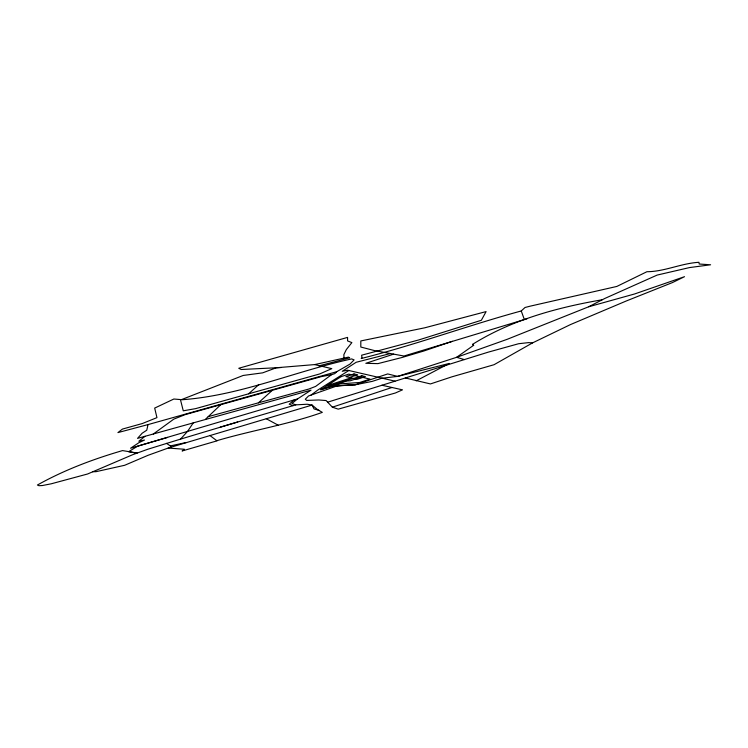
<?xml version="1.0" encoding="UTF-8"?>
<svg xmlns="http://www.w3.org/2000/svg" width="748" height="748" viewBox="0 0 748 748"><rect width="100%" height="100%" fill="white"/><g stroke="black" fill="none" stroke-linecap="round" stroke-linejoin="round"><path stroke-width="1.12" d="M318.957 365.866L349.681 357.815L348.456 357.114L314.646 364.585L276.264 367.773L262.679 372.85L243.194 375.459L181.418 399.647L182.325 399.722C240.585 395.486 294.946 371.326 351.625 358.918L354.103 359.872L350.027 364.08L336.74 371.7L148.039 424.593L146.758 430.212L142.167 433.214L137.538 438.384L311.037 390.138L297.573 398.908L291.954 403.462L295.741 404.864L307.241 404.238L312.084 405.07L317.582 409.614L322.332 412.372C287.98 424.565 251.73 430.39 216.798 440.703M193.452 422.573L187.645 431.287L180.492 439.132L147.693 449.286L132.957 454.588L87.572 473.998L51.219 483.806L42.309 485.546L38.943 485.695L37.4 485.022C64.206 470.015 93.098 459.169 122.532 450.586L137.211 453.017M336.74 371.7L334.786 373.626L331.579 374.654L321.238 376.637L185.261 414.607L173.798 419.132L153.303 434.027M205.728 419.011L220.819 404.649M526.957 318.807L403.939 356.029L374.439 350.569L360.817 347.035L360.807 340.938L424.817 327.792L486.106 311.589L481.347 320.284L418.656 339.975L361.621 355.207L361.995 357.75L361.209 358.507C415.187 345.006 467.565 325.558 521.253 310.962L525.012 307.503L529.902 306.231L616.838 286.437L646.917 271.72C664.561 271.655 681.101 263.324 698.931 262.305L699.221 264.025L710.6 264.783L689.516 267.578L657.146 275.077L604.767 298.48L588.695 306.764L507.238 339.293L456.626 357.31L397.674 376.394L381.826 378.245L372.298 381.368L352.486 385.351L348.147 385.098L336.161 386.211M248.607 393.813L258.948 384.491M208.187 416.673L258.406 402.835L272.412 390.26M145.056 436.271L138.838 441.226L144.495 440.058L138.978 442.648L130.545 448.239L297.573 398.908M311.056 395.075L317.778 390.073L348.849 370.512M331.579 374.654L315.628 386.407L308.859 389.035L258.406 402.835M602.075 299.789C557.092 307.54 511.548 319.91 472.558 344.361L473.643 345.277L456.626 357.31L464.321 359.592M294.45 399.741L289.196 404.182L293.038 405.668M588.695 306.764L634.585 293.973L684.523 276.685L672.527 282.538L626.319 300.967L570.518 324.557L532.539 342.893L494.007 364.725L451.932 376.824L430.446 383.939L405.304 377.955M416.169 380.826L449.268 363.435L397.674 376.394L387.698 373.935L354.823 384.883M452.362 341.294L423.817 351.008L402.003 357.497L377.936 363.622L365.837 363.313L393.644 354.122M319.34 410.465L314.038 408.922L312.084 405.07L168.244 448.033L148.132 455.27L124.664 465.284L95.968 471.689L92.621 471.708M356.16 384.444L337.376 385.781L308.541 395.963L305.315 399.189L306.643 400.414L318.723 399.974L326.119 400.545L332.364 407.183L391.971 387.483M327.792 385.192L330.859 384.192L329.756 383.93M321.313 389.371L346.707 381.05L350.195 380.797L361.471 377.104M327.652 402.172L488.182 352.168L518.654 343.715L528.63 342.612L532.539 342.893M180.492 439.132L237.686 421.994M295.741 404.864L220.239 427.155M167.608 437.421L137.707 446.154L128.591 451.689L136.585 453.148M148.039 424.593L117.932 432.596L122.41 429.09L142.41 423.508L156.949 417.627L154.677 408.09L173.845 399.021L180.427 399.563L183.269 410.82L195.611 408.632L319.667 373.953L331.785 368.642L314.646 364.585M390.447 353.533L356.16 362.275L342.247 371.298L347.568 370.213L395.019 381.153M166.477 443.34L170.348 445.911L186.233 442.507M281.164 367.53L241.239 369.503L238.743 368.278L347.577 337.395L347.577 340.92L351.869 342.603L346.343 349.568L343.856 354.655L344.005 358.152M168.244 448.033L184.504 449.268L182.119 450.979L216.995 440.853L209.795 435.42M381.91 385.239L402.489 389.839L395.365 392.999L338.227 409.147L332.364 407.183M266.288 418.74L278.228 425.219M472.549 344.361L473.643 345.277M170.348 445.911L170.89 447.229M521.253 310.962L524.301 319.405M341.023 376.665L320.537 389.876L340.443 383.855L359.723 382.48L370.008 379.105L348.774 374.122L341.023 376.665M354.01 373.935L345.941 376.581L349.494 377.422L357.563 374.767L354.01 373.935M351.158 377.805L326.932 385.744L329.064 386.249L353.29 378.31L351.158 377.805M361.826 375.767L353.757 378.413L357.301 379.245L365.379 376.599L361.826 375.767"/></g></svg>
